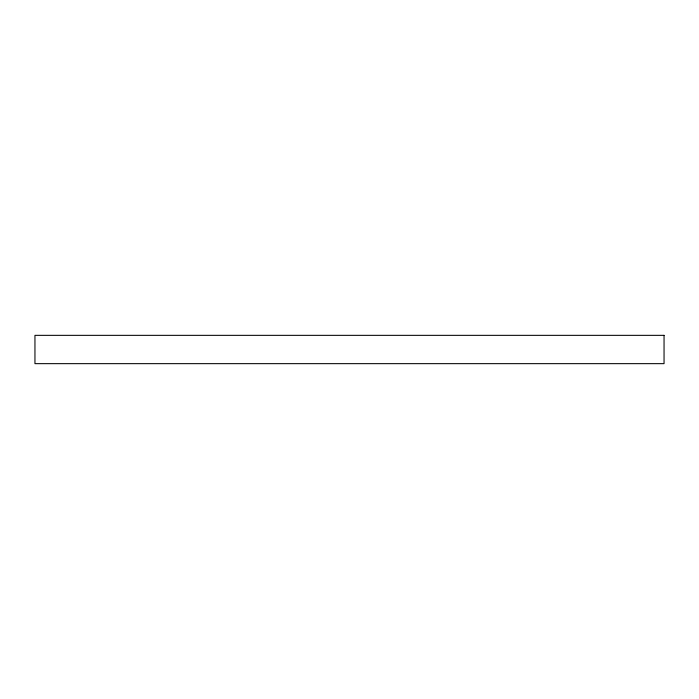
<?xml version="1.0" encoding="UTF-8"?>
<svg xmlns="http://www.w3.org/2000/svg" width="699" height="699" viewBox="0 0 699 699"><rect width="100%" height="100%" fill="white"/><g stroke="black" fill="none" stroke-linecap="round" stroke-linejoin="round"><path stroke-width="1.05" d="M664.05 335.345L34.95 335.345L34.95 363.655L664.05 363.655L664.05 335.345"/></g></svg>
